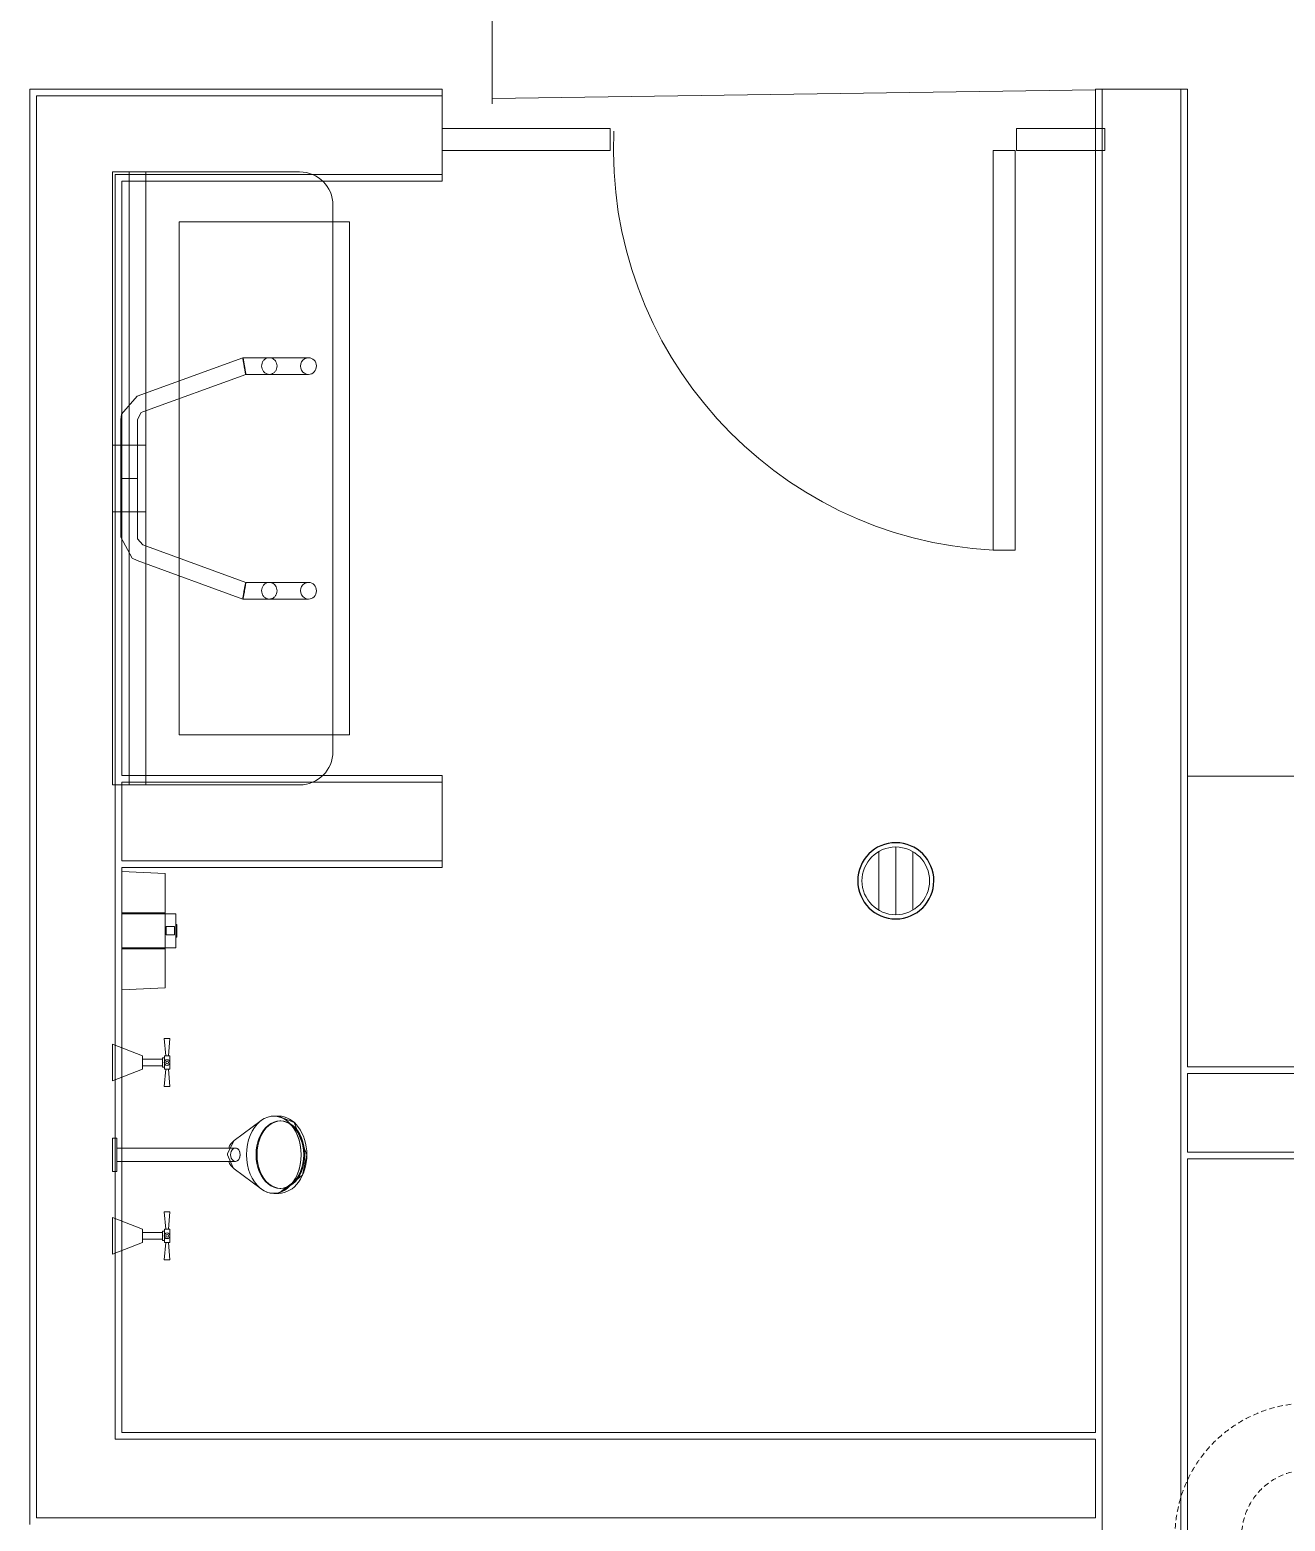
# Model space of a CAD drawing. Header units: millimetres. Extents: x -677815 to 406757, y -145898 to 39000.
# Drawn here: x 255231 to 257116, y 2273 to 4511 of the extents above; entities that cross this region are included whole.
import ezdxf

# ---------------------------------------------------------------- set-up
doc = ezdxf.new("R2010")
doc.units = ezdxf.units.MM
doc.header["$LTSCALE"] = 8
doc.linetypes.add('Xref building Toll$0$_SBA Dash - Tight', pattern=[1.6, 1, -0.6])
for name, color, linetype, lineweight in [('Xref building Toll$0$A-AREA', 8, 'Continuous', 18), ('Xref building Toll$0$A-FLOR', 8, 'Continuous', 25), ('Xref building Toll$0$A-GENM', 8, 'Continuous', 9), ('Xref building Toll$0$A-WALL', 8, 'Continuous', 9), ('Xref building Toll$0$P-SANR-FIXT', 8, 'Continuous', 9), ('Xref building Toll$0$Q-CASE', 8, 'Continuous', 9), ('Xref building Toll$0$Q-SPCQ', 8, 'Continuous', 9), ('Xref building Toll$0$Q-SPCQ-HDLN', 8, 'Continuous', 9)]:
    doc.layers.add(name, color=color, linetype=linetype, lineweight=lineweight)

# ---------------------------------------------------------------- blocks, each defined once
blk = doc.blocks.new('Xref building Toll$0$AS1428_WC Circulation - Standard-906183-MASTER GROUND FLOOR')
at = {"layer": 'Xref building Toll$0$A-GENM', "linetype": 'Xref building Toll$0$_SBA Dash - Tight'}
for p, q in [((1666.1, 2064), (166.5, 2064)), ((1666.1, 1964), (166.5, 1964)), ((1766.1, 1330.9), (1766.1, 1864)), ((1866.1, 1179.3), (1866.1, 1864)), ((1866.1, -236), (1866.1, 1179.3))]:
    blk.add_line(p, q, dxfattribs=at)
at = {"layer": 'Xref building Toll$0$A-GENM'}
for p, q in [((912.1, 969), (812.1, 969)), ((812.1, 969), (812.1, 869)), ((912.1, 969), (812.1, 969)), ((812.1, 969), (812.1, 869)), ((812.1, 869), (812.1, 969)), ((812.1, 969), (912.1, 969)), ((812.1, 969), (812.1, 969)), ((912.1, 869), (912.1, 969)), ((912.1, 869), (912.1, 969)), ((912.1, 969), (912.1, 869)), ((912.1, 969), (912.1, 969)), ((812.1, 869), (912.1, 869)), ((812.1, 869), (912.1, 869)), ((912.1, 869), (812.1, 869)), ((812.1, 869), (812.1, 869)), ((912.1, 869), (912.1, 869)), ((-16.7, 817.4), (-33.5, 817.4)), ((-33.5, 817.4), (-33.5, 757.4)), ((-33.5, 757.4), (-33.5, 817.4)), ((-16.7, 817.4), (-16.7, 757.4)), ((-16.7, 757.4), (-16.7, 817.4)), ((-16, 804.9), (-33.5, 804.9)), ((-28.5, 797.5), (-33.5, 797.5)), ((-33.5, 787.5), (-33.5, 797.5)), ((-33.5, 797.5), (-33.5, 797.5)), ((-33.5, 797.5), (-33.5, 787.5)), ((41.5, 793.5), (-33.5, 793.5)), ((-33.5, 771.5), (-33.5, 793.5)), ((-33.5, 793.5), (-33.5, 771.5)), ((41.5, 793.5), (-33.5, 793.5)), ((-33.5, 793.5), (-33.5, 771.5)), ((-33.5, 771.5), (-33.5, 793.5)), ((-33.5, 642.5), (-33.5, 787.5)), ((-33.5, 787.5), (-33.5, 642.5)), ((-33.5, 787.4), (-33.5, 787.4)), ((-33.5, 787.4), (-33.5, 787.4)), ((-28.5, 787.5), (-28.5, 797.5)), ((-28.5, 797.5), (-28.5, 797.5)), ((-28.5, 797.5), (-28.5, 787.5)), ((-28.5, 642.5), (-28.5, 787.5)), ((-28.5, 787.5), (-28.5, 642.5)), ((41.5, 771.5), (41.5, 793.5)), ((41.5, 793.5), (41.5, 771.5)), ((41.5, 793.5), (41.5, 771.5)), ((41.5, 771.5), (41.5, 793.5)), ((-33.5, 771.5), (41.5, 771.5)), ((-33.5, 771.5), (41.5, 771.5)), ((-33.5, 769.9), (-16, 769.9)), ((-23.5, 768.5), (-23.5, 662.5)), ((76.5, 768.5), (-23.5, 768.5)), ((-23.5, 768.5), (76.5, 768.5)), ((11.5, 768.5), (11.5, 662.5)), ((41.5, 768.5), (11.5, 768.5)), ((11.5, 768.5), (41.5, 768.5)), ((16.5, 782.5), (16.5, 647.5)), ((36.5, 782.5), (16.5, 782.5)), ((16.5, 782.5), (36.5, 782.5)), ((16.5, 782.5), (16.5, 647.5)), ((16.5, 782.5), (36.5, 782.5)), ((36.5, 782.5), (16.5, 782.5)), ((36.5, 647.5), (36.5, 782.5)), ((36.5, 647.5), (36.5, 782.5)), ((41.5, 662.5), (41.5, 768.5)), ((76.5, 662.5), (76.5, 768.5)), ((-33.5, 757.4), (-16.7, 757.4)), ((21.5, 687.4), (21.5, -91)), ((56.5, -91), (56.5, 687.4)), ((41.5, 658.5), (-33.5, 658.5)), ((-33.5, 636.5), (-33.5, 658.5)), ((-33.5, 658.5), (-33.5, 636.5)), ((41.5, 658.5), (-33.5, 658.5)), ((-33.5, 636.5), (-33.5, 658.5)), ((-33.5, 658.5), (-33.5, 636.5)), ((76.5, 662.5), (-23.5, 662.5)), ((-23.5, 662.5), (76.5, 662.5)), ((41.5, 662.5), (11.5, 662.5)), ((11.5, 662.5), (41.5, 662.5)), ((41.5, 636.5), (41.5, 658.5)), ((41.5, 658.5), (41.5, 636.5)), ((41.5, 636.5), (41.5, 658.5)), ((41.5, 658.5), (41.5, 636.5)), ((-33.5, 642.5), (-33.5, 632.5)), ((-33.5, 632.5), (-33.5, 642.5)), ((-33.5, 636.5), (41.5, 636.5)), ((-33.5, 636.5), (41.5, 636.5)), ((-33.5, 632.5), (-28.5, 632.5)), ((-33.5, 632.5), (-33.5, 632.5)), ((-28.5, 642.5), (-28.5, 632.5)), ((-28.5, 632.5), (-28.5, 642.5)), ((-28.5, 632.5), (-28.5, 632.5)), ((36.5, 647.5), (16.5, 647.5)), ((16.5, 647.5), (36.5, 647.5)), ((16.5, 647.5), (36.5, 647.5)), ((36.5, 647.5), (16.5, 647.5)), ((515.1, 534.1), (511.5, 536.6)), ((238.6, 321.3), (604.3, 321.3)), ((310.6, 152.5), (309.6, 152.5)), ((533.2, 152.6), (532.2, 152.6)), ((310, 124.5), (311, 124.5)), ((531.8, 124.6), (532.8, 124.6)), ((221.5, 68), (221.5, 93.5)), ((221.5, 93.5), (221.5, 61.7)), ((222.4, 95), (620.5, 95)), ((608.9, 100.3), (234, 100.3)), ((234, 100.3), (234, 78.2)), ((608.9, 78.2), (608.9, 100.3)), ((621.5, 61.7), (621.5, 93.5)), ((621.5, 93.5), (621.5, 68)), ((221.5, 61.8), (221.5, 68)), ((234, 78.2), (608.9, 78.2)), ((621.5, 68), (621.5, 61.8)), ((221.5, 36.1), (221.5, 61.8)), ((221.5, 61.7), (221.5, 36.1)), ((621.5, 61.7), (221.5, 61.7)), ((616.3, 61.5), (226.3, 61.5)), ((226.3, 61.5), (226.3, 36.5)), ((226.3, 36.5), (226.3, 61.5)), ((226.5, 49), (226.5, 16)), ((251.5, 16), (251.5, 49)), ((591.5, 49), (591.5, 16)), ((616.3, 61.5), (616.3, 36.5)), ((616.3, 36.5), (616.3, 61.5)), ((616.5, 16), (616.5, 49)), ((621.5, 61.8), (621.5, 36.1)), ((621.5, 36.1), (621.5, 61.7)), ((221.5, 36.1), (621.5, 36.1)), ((226.3, 36.5), (616.3, 36.5)), ((226.5, 16), (226.5, -55.3)), ((251.5, -55.3), (251.5, 16)), ((591.5, 16), (591.5, -55.3)), ((616.5, -55.3), (616.5, 16)), ((226.5, -55.3), (226.5, -236)), ((251.5, -236), (251.5, -55.3)), ((591.5, -55.3), (591.5, -236)), ((616.5, -236), (616.5, -55.3)), ((584, -81), (259.1, -81)), ((259.1, -81), (259.1, -236)), ((259.1, -236), (259.1, -81)), ((259.1, -81), (584, -81)), ((259.1, -236), (259.1, -81)), ((259.1, -81), (259.1, -236)), ((259.1, -81), (259.1, -81)), ((259.1, -81), (584, -81)), ((584, -81), (259.1, -81)), ((259.1, -81), (259.1, -81)), ((584, -236), (584, -81)), ((584, -81), (584, -236)), ((584, -236), (584, -81)), ((584, -81), (584, -81)), ((584, -81), (584, -81)), ((584, -81), (584, -236)), ((21.5, -91), (21.5, -113.5)), ((21.5, -91), (56.5, -91)), ((56.5, -91), (21.5, -91)), ((39, -91), (39, -91)), ((39, -91), (39, -91)), ((56.5, -113.5), (56.5, -91)), ((-16.7, -133.5), (-33.5, -133.5)), ((-33.5, -133.5), (-33.5, -193.5)), ((-33.5, -193.5), (-33.5, -133.5)), ((-16.7, -133.5), (-16.7, -193.5)), ((-16.7, -193.5), (-16.7, -133.5)), ((-11, -146), (-33.5, -146)), ((-33.5, -146), (-33.5, -181)), ((-33.5, -181), (-33.5, -146)), ((991.5, -143.5), (677, -143.5)), ((677, -178.5), (991.5, -178.5)), ((-33.5, -181), (-11, -181)), ((-33.5, -193.5), (-16.7, -193.5)), ((634.5, -186), (634.5, -236)), ((669.5, -236), (669.5, -186)), ((999, -186), (999, -236)), ((1034, -236), (1034, -186)), ((254, -219.4), (224, -219.4)), ((224, -219.4), (224, -219.4)), ((224, -219.4), (254, -219.4)), ((224, -219.4), (224, -236)), ((224, -219.4), (224, -236)), ((254, -219.4), (254, -219.4)), ((254, -236), (254, -219.4)), ((254, -219.4), (254, -236)), ((589, -219.4), (619, -219.4)), ((619, -219.4), (589, -219.4)), ((589, -219.4), (589, -219.4)), ((589, -236), (589, -219.4)), ((589, -219.4), (589, -236)), ((619, -219.4), (619, -219.4)), ((619, -219.4), (619, -236)), ((619, -219.4), (619, -236)), ((622, -221), (622, -236)), ((682, -221), (622, -221)), ((622, -221), (682, -221)), ((682, -236), (682, -221)), ((986.5, -221), (986.5, -236)), ((1046.5, -221), (986.5, -221)), ((986.5, -221), (1046.5, -221)), ((1046.5, -236), (1046.5, -221)), ((254, -236), (224, -236)), ((224, -236), (224, -236)), ((224, -236), (254, -236)), ((239, -236), (239, -236)), ((239, -236), (239, -236)), ((254, -236), (254, -236)), ((259.1, -236), (584, -236)), ((584, -236), (259.1, -236)), ((584, -236), (259.1, -236)), ((259.1, -236), (584, -236)), ((259.1, -236), (259.1, -236)), ((259.1, -236), (259.1, -236)), ((584, -236), (584, -236)), ((584, -236), (584, -236)), ((589, -236), (589, -236)), ((589, -236), (619, -236)), ((619, -236), (589, -236)), ((604, -236), (604, -236)), ((604, -236), (604, -236)), ((619, -236), (619, -236)), ((682, -236), (622, -236)), ((622, -236), (682, -236)), ((669.5, -236), (634.5, -236)), ((634.5, -236), (669.5, -236)), ((1046.5, -236), (986.5, -236)), ((986.5, -236), (1046.5, -236)), ((999, -236), (1034, -236)), ((1034, -236), (999, -236))]:
    blk.add_line(p, q, dxfattribs=at)
at = {"layer": 'Xref building Toll$0$A-GENM', "flags": 128}
for points in [[(39, 804.9), (13.7, 804.9), (-16, 804.9)], [(21.5, 687.4), (21.5, 764), (21.5, 787.4)], [(56.5, 787.4), (56.5, 751.7), (56.5, 687.4)], [(-16, 769.9), (30.2, 769.9), (39, 769.9)], [(309.4, 152.3), (305.9, 142.3), (305.7, 140.2), (305.7, 139.4), (305.7, 138.7), (305.7, 137.2), (309.8, 124.6)], [(533, 124.8), (536.8, 134.7), (537, 136.9), (537.1, 138.6), (536.8, 142.7), (533.4, 152.4)], [(221.5, 93.5), (221.9, 94.3), (222.4, 95)], [(620.5, 95), (621, 94.3), (621.5, 93.5)], [(21.5, -113.5), (6.5, -140.8), (-11, -146)], [(-11, -181), (45.8, -149.9), (56.5, -113.5)], [(677, -143.5), (641.3, -163), (634.5, -186)], [(1034, -186), (1014.5, -150.2), (991.5, -143.5)], [(669.5, -186), (673, -179.7), (677, -178.5)], [(991.5, -178.5), (997.8, -181.9), (999, -186)]]:
    blk.add_lwpolyline(points, dxfattribs=at)
at = {"layer": 'Xref building Toll$0$A-GENM'}
blk.add_circle((862.1, 919), 50, dxfattribs=at)
at = {"layer": 'Xref building Toll$0$A-GENM', "linetype": 'Xref building Toll$0$_SBA Dash - Tight'}
for centre, radius, start, end in [((166.5, 1864), 200, 90, 180), ((1666.1, 1864), 200, 0, 90), ((166.5, 1864), 100, 90, 180), ((503.7, 389.2), 1574.9, 30.1103, 89.3529), ((1666.1, 1864), 100, 0, 90)]:
    blk.add_arc(centre, radius, start, end, dxfattribs=at)
at = {"layer": 'Xref building Toll$0$A-GENM'}
for centre, start, end in [((39, 787.4), 0, 180), ((39, 787.4), 90, 270), ((39, 787.4), 180, 0), ((39, 787.4), 270, 90), ((421.5, -159.1), 0, 180), ((421.5, -159.1), 0, 180), ((421.5, -159.1), 180, 360), ((421.5, -159.1), 180, 0)]:
    blk.add_arc(centre, 17.5, start, end, dxfattribs=at)
for centre, major_axis, ratio, start_param, end_param in [((309.8, 138.5), (-0.2, 14), 0.094135, 6.281889, 9.423481), ((310.8, 138.5), (-0.2, 14), 0.094135, 6.281889, 9.423481), ((309.8, 138.5), (-0.2, 14), 0.094135, 3.140296, 6.281889), ((310.8, 138.5), (-0.2, 14), 0.094135, 3.140296, 6.281889), ((532, 138.6), (0.2, 14), 0.093991, 0.001291, 3.142884), ((533, 138.6), (0.2, 14), 0.093991, 0.001291, 3.142884), ((532, 138.6), (0.2, 14), 0.093991, 3.142884, 6.284476), ((533, 138.6), (0.2, 14), 0.093991, 3.142884, 6.284476), ((239, 49), (12.5, 0), 0.792624, 1.570796, 4.712389), ((239, 49), (12.5, 0), 0.792624, 4.712389, 7.853982), ((604, 49), (12.5, 0), 0.792624, 1.570796, 4.712389), ((604, 49), (-12.5, 0), 0.792624, 1.570796, 4.712389)]:
    blk.add_ellipse(centre, major_axis=major_axis, ratio=ratio, start_param=start_param, end_param=end_param, dxfattribs=at)
for points in [[(234, 100.3), (232.8, 100.3), (230.6, 100.1), (227.4, 99.1), (224.7, 97.4), (223.1, 95.9), (222.4, 95)], [(608.9, 100.3), (610.1, 100.3), (612.3, 100.1), (615.5, 99.1), (618.3, 97.4), (619.8, 95.9), (620.5, 95)]]:
    blk.add_open_spline(points, degree=3, dxfattribs=at)
for points, knots in [([(221.5, 68), (222.1, 69.3), (223.3, 71), (225.1, 73.1), (226.7, 74.5), (228.4, 75.7), (230.8, 77.1), (232.7, 77.9), (234, 78.2)], [-1, -1, -1, -1, -0.75, -0.625, -0.5, -0.375, -0.25, 0, 0, 0, 0]), ([(608.9, 78.2), (610.2, 77.9), (612.2, 77.1), (614.5, 75.7), (616.2, 74.5), (617.8, 73.1), (619.7, 71), (620.8, 69.3), (621.5, 68)], [0, 0, 0, 0, 0.25, 0.375, 0.5, 0.625, 0.75, 1, 1, 1, 1])]:
    blk.add_open_spline(points, degree=3, knots=knots, dxfattribs=at)
at = {"layer": 'Xref building Toll$0$P-SANR-FIXT'}
for p, q in [((369, 99), (369, 116.3)), ((369, 99), (369, 116.3)), ((474, 99), (474, 116.3)), ((474, 116.3), (474, 99)), ((469.5, 94.1), (374, 94.1)), ((374, 94), (469, 94)), ((438.4, 111), (404.5, 77.1)), ((438.4, 77.1), (404.5, 111)), ((257.5, -81.6), (585.5, -81.6)), ((259.1, -236), (259.1, -81)), ((259.1, -81), (584, -81)), ((580.7, -81), (262.3, -81)), ((584, -81), (584, -236)), ((259.1, -236), (259, -192.3)), ((583.9, -192.3), (583.8, -236)), ((583.8, -236), (259.1, -236))]:
    blk.add_line(p, q, dxfattribs=at)
blk.add_circle((421.5, 94), 14, dxfattribs=at)
for centre, radius, start, end in [((421.5, 417.9), 151.8, 52.022, 127.978), ((457.8, 371.3), 210.9, 127.978, 158.022), ((385.1, 371.3), 210.9, 21.978, 52.022), ((565, 328.1), 326.4, 158.022, 174.7039), ((278, 328.1), 326.4, 5.2961, 21.978), ((565, 328.1), 326.4, 174.7039, 187.9626), ((278, 328.1), 326.4, 352.0374, 5.2961), ((1000.7, 287.7), 759, 180.3643, 184.3476), ((423.6, 292), 182, 183.2678, 208.0625), ((419.4, 292), 182, 331.9375, 356.7322), ((-157.8, 287.7), 759, 355.6524, 359.6357), ((5383.3, 378.1), 5141.6, 181.6489, 185.1225), ((-4540.4, 378.1), 5141.6, 354.8775, 358.3511), ((384.7, 271.3), 138, 208.0625, 231.9375), ((458.2, 271.3), 138, 308.0625, 331.9375), ((363.7, 244.5), 103.9, 231.9375, 254.2974), ((479.2, 244.5), 103.9, 285.7026, 308.0625), ((341.1, 132.1), 25.5, 137.6851, 241.3521), ((341.1, 132.1), 25.5, 137.6851, 241.3521), ((341.1, 132.1), 25.5, 241.3521, 13.8334), ((341.1, 132.1), 25.5, 241.3521, 13.8334), ((411.2, 428.7), 294.1, 255.1109, 262.1097), ((431.8, 428.7), 294.1, 277.8903, 284.8891), ((501.8, 132.1), 25.5, 166.1666, 28.6479), ((501.8, 132.1), 25.5, 166.1666, 28.6479), ((501.8, 132.1), 25.5, 28.6479, 42.3149), ((501.8, 132.1), 25.5, 28.6479, 42.3149), ((374, 99), 5, 180, 270), ((374, 99.1), 5, 181.376, 270), ((469, 99), 5, 270, 0), ((469.5, 98.7), 4.55, 270, 4.1995), ((-4440.4, -201.8), 4699.4, 0.1157, 1.4653), ((5283.3, -201.8), 4699.4, 178.5347, 179.8843), ((421.5, -159.1), 17.5, 0, 180), ((421.5, -159.1), 17.5, 180, 0)]:
    blk.add_arc(centre, radius, start, end, dxfattribs=at)
blk = doc.blocks.new('Xref building Toll$0$TPT - Toilet Partition 02 - Standard-1086674-MASTER GROUND FLOOR')
at = {"layer": 'Xref building Toll$0$A-GENM'}
for p, q in [((66.5, 269), (-66.5, 269)), ((-66.5, 269), (-66.5, 236)), ((-66.5, 269), (-66.5, 269)), ((66.5, 236), (66.5, 269)), ((66.5, 269), (66.5, 269)), ((928.5, 269), (676.5, 269)), ((676.5, 269), (676.5, 236)), ((676.5, 269), (676.5, 269)), ((928.5, 236), (928.5, 269)), ((928.5, 269), (928.5, 269)), ((-66.5, 236), (66.5, 236)), ((-66.5, 236), (-66.5, 236)), ((66.5, 236), (66.5, 236)), ((676.5, 236), (928.5, 236)), ((676.5, 236), (676.5, 236)), ((928.5, 236), (928.5, 236))]:
    blk.add_line(p, q, dxfattribs=at)
blk = doc.blocks.new('Xref building Toll$0$Doors - Doors-704779-MASTER GROUND FLOOR')
at = {"layer": 'Xref building Toll$0$Q-SPCQ'}
for p, q in [((34.9, -868.8), (1.9, -868.8)), ((1.9, -868.8), (1.9, -1468.9)), ((34.9, -1468.9), (34.9, -868.8)), ((1.9, -1468.9), (34.9, -1468.9))]:
    blk.add_line(p, q, dxfattribs=at)
at = {"layer": 'Xref building Toll$0$Q-SPCQ-HDLN'}
blk.add_arc((2.4, -1470.4), 602.4, 357.412, 86.904, dxfattribs=at)
blk = doc.blocks.new('Xref building Toll$0$LOK_Locker 2Tier 01 - LOK_Locker 2Tier 01-V15-MASTER GROUND FLOOR')
at = {"layer": 'Xref building Toll$0$Q-CASE'}
for p, q in [((-136, 225), (150, 225)), ((150, 225), (-136, 225)), ((150, 225), (150, -211)), ((150, -211), (150, 225))]:
    blk.add_line(p, q, dxfattribs=at)
blk = doc.blocks.new('Xref building Toll$0$SST_Folding Seat 02 _00000002_ - SST_Folding Seat 02 _00000002_-1139563-MASTER GROUND FLOOR')
at = {"layer": 'Xref building Toll$0$A-GENM'}
for p, q in [((460, 0), (-460, 0)), ((-460, 0), (-460, -50)), ((-460, -50), (-460, 0)), ((-460, -50), (-460, 0)), ((-460, 0), (-460, 0)), ((-460, 0), (-460, -50)), ((460, 0), (-460, 0)), ((460, 0), (-460, 0)), ((50, 0), (-50, 0)), ((-50, 0), (-50, 0)), ((-50, 0), (50, 0)), ((-50, 0), (-50, -50)), ((-50, 0), (-50, -50)), ((50, 0), (50, 0)), ((50, -50), (50, 0)), ((50, 0), (50, -50)), ((460, 0), (460, -50)), ((460, -50), (460, 0)), ((460, -50), (460, 0)), ((460, 0), (460, 0)), ((460, 0), (460, -50)), ((0, -12.5), (-88.2, -12.5)), ((0, -37.5), (0, -12.5)), ((0, -12.5), (0, -37.5)), ((88.2, -12.5), (0, -12.5)), ((0, -37.5), (0, -12.5)), ((0, -12.5), (0, -37.5)), ((460, -25), (-460, -25)), ((-460, -25), (-460, -281)), ((-460, -281), (-460, -25)), ((-460, -25), (460, -25)), ((-460, -25), (-460, -25)), ((-123.4, -37.2), (-181.1, -195.7)), ((-88.2, -37.5), (0, -37.5)), ((0, -37.5), (88.2, -37.5)), ((181.1, -195.7), (123.4, -37.2)), ((460, -281), (460, -25)), ((460, -25), (460, -281)), ((460, -25), (460, -25)), ((-460, -50), (460, -50)), ((-460, -50), (-460, -50)), ((-460, -50), (460, -50)), ((460, -50), (-460, -50)), ((-156.1, -200.1), (-99.9, -45.7)), ((50, -50), (-50, -50)), ((-50, -50), (-50, -50)), ((-50, -50), (50, -50)), ((50, -50), (50, -50)), ((99.9, -45.7), (156.1, -200.1)), ((460, -50), (460, -50)), ((385, -100), (-385, -100)), ((-385, -100), (-385, -356)), ((-385, -356), (-385, -100)), ((-385, -100), (385, -100)), ((-385, -100), (-385, -100)), ((385, -356), (385, -100)), ((385, -100), (385, -356)), ((385, -100), (385, -100)), ((-156.1, -200.1), (-156.1, -235.5)), ((156.1, -235.5), (156.1, -200.1)), ((-181.1, -235.5), (-181.1, -294.3)), ((-156.1, -294.3), (-156.1, -235.5)), ((156.1, -235.5), (156.1, -294.3)), ((181.1, -294.3), (181.1, -235.5)), ((-410, -331), (410, -331)), ((410, -331), (-410, -331)), ((-385, -356), (385, -356)), ((385, -356), (-385, -356)), ((-385, -356), (-385, -356)), ((385, -356), (385, -356))]:
    blk.add_line(p, q, dxfattribs=at)
at = {"layer": 'Xref building Toll$0$A-GENM', "flags": 128}
for points in [[(-88.2, -12.5), (-119.8, -29.7), (-123.4, -37.2)], [(123.4, -37.2), (96.4, -13.4), (88.2, -12.5)], [(-99.9, -45.7), (-90.9, -37.8), (-88.2, -37.5)], [(88.2, -37.5), (98.7, -43.2), (99.9, -45.7)], [(-181.1, -235.5), (-181.1, -198.5), (-181.1, -195.7)], [(-156.1, -200.1), (-156.5, -200), (-157.8, -199.7), (-159.7, -199.2), (-162.3, -198.7), (-165.3, -198.1), (-168.5, -197.6), (-171.8, -197), (-174.8, -196.5), (-177.4, -196.1), (-179.4, -195.8), (-180.7, -195.7), (-181.1, -195.7)], [(-181.1, -195.7), (-180.8, -195.9), (-179.5, -196.2), (-177.6, -196.6), (-175, -197.1), (-172, -197.7), (-168.8, -198.3), (-165.5, -198.9), (-162.5, -199.3), (-159.9, -199.7), (-157.9, -200), (-156.6, -200.2), (-156.1, -200.1)], [(156.1, -200.1), (156.6, -200.2), (157.9, -200), (159.9, -199.7), (162.5, -199.3), (165.5, -198.9), (168.8, -198.3), (172, -197.7), (175, -197.1), (177.6, -196.6), (179.5, -196.2), (180.8, -195.9), (181.1, -195.7)], [(181.1, -195.7), (180.7, -195.7), (179.4, -195.8), (177.4, -196.1), (174.8, -196.5), (171.8, -197), (168.5, -197.6), (165.3, -198.1), (162.3, -198.7), (159.7, -199.2), (157.8, -199.7), (156.5, -200), (156.1, -200.1)], [(181.1, -195.7), (181.1, -234.1), (181.1, -235.5)]]:
    blk.add_lwpolyline(points, dxfattribs=at)
at = {"layer": 'Xref building Toll$0$A-GENM'}
for centre, start, end in [((-410, -281), 180, 270), ((-410, -281), 180, 270), ((410, -281), 270, 0), ((410, -281), 270, 0)]:
    blk.add_arc(centre, 50, start, end, dxfattribs=at)
for centre, start_param, end_param in [((-168.6, -294.3), 6.272489, 9.414082), ((168.6, -294.3), 0.010696, 3.152289), ((-168.6, -294.3), 3.130897, 6.272489), ((168.6, -294.3), 3.152289, 6.293881)]:
    blk.add_ellipse(centre, major_axis=(12.5, 0), ratio=0.955779, start_param=start_param, end_param=end_param, dxfattribs=at)
for points, knots in [([(-156.1, -200.1), (-156.1, -200.1), (-156.7, -199.9), (-158.6, -199.5), (-160.5, -199.1), (-162.7, -198.6), (-164.9, -198.2), (-166.6, -197.9), (-168.4, -197.6), (-170.5, -197.2), (-172.8, -196.8), (-174.8, -196.5), (-176.6, -196.2), (-178.2, -196), (-179.4, -195.8), (-180.4, -195.7), (-181, -195.7), (-181.1, -195.7), (-181.1, -195.7)], [-1, -1, -1, -1, -0.861111, -0.791667, -0.722222, -0.652778, -0.583333, -0.548611, -0.513889, -0.444444, -0.388889, -0.333333, -0.277778, -0.222222, -0.166667, -0.111111, -0.055556, 0, 0, 0, 0]), ([(-181.1, -195.7), (-181.1, -195.8), (-180.6, -196), (-178.7, -196.4), (-176.8, -196.8), (-174.5, -197.2), (-172.4, -197.6), (-170.6, -198), (-168.8, -198.3), (-166.7, -198.6), (-164.5, -199), (-162.5, -199.4), (-160.7, -199.6), (-159.1, -199.9), (-157.8, -200), (-156.9, -200.1), (-156.3, -200.2), (-156.2, -200.2), (-156.1, -200.1)], [-1, -1, -1, -1, -0.861111, -0.791667, -0.722222, -0.652778, -0.583333, -0.548611, -0.513889, -0.444444, -0.388889, -0.333333, -0.277778, -0.222222, -0.166667, -0.111111, -0.055556, 0, 0, 0, 0]), ([(181.1, -195.7), (181.1, -195.7), (180.5, -195.7), (178.5, -195.9), (176.6, -196.2), (174.3, -196.6), (171.7, -197), (169.1, -197.5), (166.5, -197.9), (164.3, -198.3), (162.3, -198.7), (160.5, -199.1), (159, -199.4), (157.7, -199.7), (156.8, -199.9), (156.3, -200), (156.1, -200.1), (156.1, -200.1)], [-1, -1, -1, -1, -0.861111, -0.791667, -0.722222, -0.652778, -0.583333, -0.513889, -0.444444, -0.388889, -0.333333, -0.277778, -0.222222, -0.166667, -0.111111, -0.055556, 0, 0, 0, 0]), ([(156.1, -200.1), (156.2, -200.2), (156.8, -200.2), (158.8, -199.9), (160.7, -199.6), (162.9, -199.3), (165.5, -198.9), (168.2, -198.4), (170.7, -197.9), (173, -197.5), (175, -197.1), (176.8, -196.8), (178.3, -196.5), (179.6, -196.2), (180.5, -196), (181, -195.8), (181.1, -195.7), (181.1, -195.7)], [-1, -1, -1, -1, -0.861111, -0.791667, -0.722222, -0.652778, -0.583333, -0.513889, -0.444444, -0.388889, -0.333333, -0.277778, -0.222222, -0.166667, -0.111111, -0.055556, 0, 0, 0, 0]), ([(-181.1, -235.3), (-181.2, -236.7), (-180.7, -239.4), (-178.5, -243), (-175.2, -245.6), (-171, -247.1), (-166.6, -247.2), (-161.7, -245.6), (-157.4, -241.6), (-156.2, -237.6), (-156.1, -235.6)], [0, 0, 0, 0, 0.111111, 0.222222, 0.333333, 0.444444, 0.555556, 0.666667, 0.833333, 1, 1, 1, 1]), ([(156.1, -235.6), (156.2, -236.9), (156.7, -239.6), (158.9, -243.2), (162.4, -245.8), (166.6, -247.2), (171, -247.1), (175.8, -245.4), (180.1, -241.4), (181.2, -237.4), (181.1, -235.3)], [0, 0, 0, 0, 0.111111, 0.222222, 0.333333, 0.444444, 0.555556, 0.666667, 0.833333, 1, 1, 1, 1])]:
    blk.add_open_spline(points, degree=3, knots=knots, dxfattribs=at)
for points in [[(-156.1, -235.6), (-156.1, -234.2), (-156.6, -231.6), (-158.8, -228), (-162.1, -225.3), (-166.3, -223.9), (-170.7, -223.8), (-174.9, -225.2), (-178.3, -227.8), (-180.6, -231.3), (-181.1, -234), (-181.1, -235.3)], [(181.1, -235.3), (181.1, -234), (180.6, -231.3), (178.3, -227.8), (174.9, -225.2), (170.7, -223.8), (166.3, -223.9), (162.1, -225.3), (158.8, -228), (156.6, -231.6), (156.1, -234.2), (156.1, -235.6)]]:
    blk.add_open_spline(points, degree=3, dxfattribs=at)
blk = doc.blocks.new('Xref building Toll$0$Shower _3_ - Shower _3_-1139717-MASTER GROUND FLOOR')
at = {"layer": 'Xref building Toll$0$P-SANR-FIXT'}
for p, q in [((-25, 0), (-25, -6.5)), ((-25, 0), (25, 0)), ((25, 0), (-25, 0)), ((-25, -6.5), (-25, 0)), ((-25, 0), (25, 0)), ((25, -6.5), (25, 0)), ((25, -6.5), (25, 0)), ((-25, -6.5), (25, -6.5)), ((25, -6.5), (-25, -6.5)), ((25, -6.5), (-25, -6.5)), ((-10, -6.5), (-10, -25.4)), ((-10, -6.5), (-10, -184.6)), ((0, -6.5), (0, -6.5)), ((0, -6.5), (0, -6.5)), ((10, -25.4), (10, -6.5)), ((10, -184.6), (10, -6.5)), ((-10, -152.7), (-10, -184.5)), ((10, -184.5), (10, -152.7)), ((-21.3, -182.7), (-51.3, -223.1)), ((-51.3, -223.1), (-21.3, -182.7)), ((51.3, -223.1), (21.3, -182.7)), ((21.3, -182.7), (51.3, -223.1)), ((-58, -242.2), (-58, -249.3)), ((-58, -249.3), (-58, -242.2)), ((58, -249.3), (58, -242.2)), ((58, -242.2), (58, -249.3)), ((-50.6, -251.4), (-50.6, -252.8)), ((50.6, -252.8), (50.6, -251.4))]:
    blk.add_line(p, q, dxfattribs=at)
at = {"layer": 'Xref building Toll$0$P-SANR-FIXT', "flags": 128}
for points in [[(-10, -25.4), (-10, -134.5), (-10, -152.7)], [(10, -152.7), (10, -49.6), (10, -25.4)], [(0, -172.8), (-19.9, -181.1), (-21.3, -182.7)], [(21.3, -182.7), (1.8, -172.8), (0, -172.8)], [(-58, -249.3), (-30.7, -285.4), (0, -291.8)], [(0, -291.8), (48.3, -272.9), (58, -249.3)]]:
    blk.add_lwpolyline(points, dxfattribs=at)
at = {"layer": 'Xref building Toll$0$P-SANR-FIXT'}
for centre, start, end in [((-2.3, -196.8), 108.9377, 143.2966), ((2.3, -196.8), 36.7034, 71.0623)]:
    blk.add_arc(centre, 23.6, start, end, dxfattribs=at)
for centre, major_axis, ratio, start_param, end_param in [((0, -184.5), (10, 0), 0.707107, 1.570796, 4.712389), ((0, -184.5), (10, 0), 0.707107, 4.712389, 7.853982), ((0, -242.2), (-58, 0), 0.707107, 4.712389, 7.853982), ((0, -184.6), (10, 0), 0.7, 3.141593, 6.283185), ((0, -242.2), (-58, 0), 0.707107, 1.570796, 4.712389), ((0, -242.2), (58, 0), 0.707107, 2.65648, 4.712389), ((0, -251.4), (-50.6, 0), 0.707107, 4.712389, 7.853982), ((0, -252.8), (-50.6, 0), 0.707107, 4.712389, 7.853982), ((0, -251.4), (-50.6, 0), 0.707107, 1.570796, 4.712389), ((0, -252.8), (-50.6, 0), 0.707107, 1.570796, 4.712389), ((0, -242.2), (58, 0), 0.707107, 4.712389, 6.768298), ((0, -249.3), (58, 0), 0.732341, 3.141593, 6.283185)]:
    blk.add_ellipse(centre, major_axis=major_axis, ratio=ratio, start_param=start_param, end_param=end_param, dxfattribs=at)
blk = doc.blocks.new('Xref building Toll$0$cross_handle_wall_mounted_taps_3394 - cross_handle_wall_mounted_taps_3394-1139718-MASTER GROUND FLOOR')
at = {"layer": 'Xref building Toll$0$P-SANR-FIXT'}
for p, q in [((-270, -45), (-287.5, 0)), ((-232.5, 0), (-287.5, 0)), ((-287.5, 0), (-270, -45)), ((-260, 0), (-260, 0)), ((-260, 0), (-260, 0)), ((-250, -45), (-232.5, 0)), ((-250, -45), (-232.5, 0)), ((-10, -45), (-27.5, 0)), ((27.5, 0), (-27.5, 0)), ((-27.5, 0), (-10, -45)), ((0, 0), (0, 0)), ((0, 0), (0, 0)), ((10, -45), (27.5, 0)), ((10, -45), (27.5, 0)), ((-250, -45), (-270, -45)), ((-265, -75), (-265, -45)), ((-265, -45), (-265, -75)), ((-255, -45), (-265, -45)), ((-265, -45), (-255, -45)), ((-260, -45), (-260, -45)), ((-260, -45), (-260, -45)), ((-255, -75), (-255, -45)), ((-255, -75), (-255, -45)), ((10, -45), (-10, -45)), ((-5, -75), (-5, -45)), ((-5, -45), (-5, -75)), ((5, -45), (-5, -45)), ((-5, -45), (5, -45)), ((0, -45), (0, -45)), ((0, -45), (0, -45)), ((5, -75), (5, -45)), ((5, -75), (5, -45)), ((-270, -80), (-296, -77.7)), ((-296, -86.3), (-296, -77.7)), ((-270, -80), (-296, -77.7)), ((-296, -86.3), (-296, -77.7)), ((-296, -77.7), (-296, -86.3)), ((-270, -84), (-296, -86.3)), ((-296, -86.3), (-270, -84)), ((-250, -78), (-270, -78)), ((-270, -86), (-270, -78)), ((-270, -78), (-270, -86)), ((-250, -78), (-270, -78)), ((-270, -78), (-250, -78)), ((-270, -80), (-270, -84)), ((-270, -84), (-270, -80)), ((-250, -86), (-270, -86)), ((-250, -86), (-270, -86)), ((-270, -86), (-250, -86)), ((-253, -75), (-267, -75)), ((-267, -75), (-267, -78)), ((-253, -75), (-267, -75)), ((-267, -75), (-253, -75)), ((-253, -78), (-267, -78)), ((-267, -78), (-253, -78)), ((-255, -75), (-265, -75)), ((-265, -75), (-255, -75)), ((-253, -78), (-253, -75)), ((-224, -77.7), (-250, -80)), ((-224, -77.7), (-250, -80)), ((-250, -86), (-250, -78)), ((-250, -86), (-250, -78)), ((-250, -80), (-250, -84)), ((-250, -84), (-250, -80)), ((-250, -84), (-224, -86.3)), ((-250, -84), (-224, -86.3)), ((-224, -86.3), (-224, -77.7)), ((-224, -86.3), (-224, -77.7)), ((-224, -77.7), (-224, -86.3)), ((-10, -80), (-36, -77.7)), ((-36, -86.3), (-36, -77.7)), ((-10, -80), (-36, -77.7)), ((-36, -86.3), (-36, -77.7)), ((-36, -77.7), (-36, -86.3)), ((-10, -84), (-36, -86.3)), ((-36, -86.3), (-10, -84)), ((10, -78), (-10, -78)), ((-10, -86), (-10, -78)), ((-10, -78), (-10, -86)), ((10, -78), (-10, -78)), ((-10, -78), (10, -78)), ((-10, -80), (-10, -84)), ((-10, -84), (-10, -80)), ((10, -86), (-10, -86)), ((10, -86), (-10, -86)), ((-10, -86), (10, -86)), ((7, -75), (-7, -75)), ((-7, -75), (-7, -78)), ((7, -75), (-7, -75)), ((-7, -75), (7, -75)), ((7, -78), (-7, -78)), ((-7, -78), (7, -78)), ((5, -75), (-5, -75)), ((-5, -75), (5, -75)), ((7, -78), (7, -75)), ((36, -77.7), (10, -80)), ((36, -77.7), (10, -80)), ((10, -86), (10, -78)), ((10, -86), (10, -78)), ((10, -80), (10, -84)), ((10, -84), (10, -80)), ((10, -84), (36, -86.3)), ((10, -84), (36, -86.3)), ((36, -86.3), (36, -77.7)), ((36, -86.3), (36, -77.7)), ((36, -77.7), (36, -86.3))]:
    blk.add_line(p, q, dxfattribs=at)
for centre, radius in [((-260, -82), 4.27), ((-260, -82), 2), ((0, -82), 4.27), ((0, -82), 2)]:
    blk.add_circle(centre, radius, dxfattribs=at)
for centre, radius, start, end in [((-260, -82), 4.27, 90, 270), ((-260, -82), 4.27, 90, 270), ((-260, -82), 2, 90, 270), ((-260, -82), 2, 90, 270), ((-260, -82), 4.27, 270, 90), ((-260, -82), 4.27, 270, 90), ((-260, -82), 2, 270, 90), ((-260, -82), 2, 270, 90), ((0, -82), 4.27, 90, 270), ((0, -82), 4.27, 90, 270), ((0, -82), 2, 90, 270), ((0, -82), 2, 90, 270), ((0, -82), 4.27, 270, 90), ((0, -82), 4.27, 270, 90), ((0, -82), 2, 270, 90), ((0, -82), 2, 270, 90)]:
    blk.add_arc(centre, radius, start, end, dxfattribs=at)
blk = doc.blocks.new('Xref building Toll$0$Surface_Mounted_Soap_Dispenser_14148 - Surface_Mounted_Soap_Dispenser_14148-1134106-MASTER GROUND FLOOR')
at = {"layer": 'Xref building Toll$0$A-GENM'}
for p, q in [((-25.4, 149.9625), (-25.4, 69)), ((-22.225, 149.9625), (-25.4, 149.9625)), ((-25.4, 149.9625), (-25.4, 149.9625)), ((-25.4, 149.9625), (-22.225, 149.9625)), ((22.225, 149.9625), (-22.225, 149.9625)), ((-22.225, 149.9625), (22.225, 149.9625)), ((-9.525, 151.55), (-9.525, 149.9625)), ((-9.525, 151.55), (9.525, 151.55)), ((9.525, 151.55), (-9.525, 151.55)), ((-9.525, 149.9625), (9.525, 149.9625)), ((9.525, 149.9625), (-9.525, 149.9625)), ((-6.35, 148.375), (6.35, 148.375)), ((6.35, 148.375), (-6.35, 148.375)), ((-6.35, 148.375), (-6.35, 148.375)), ((-6.35, 135.675), (-6.35, 148.375)), ((-6.35, 148.375), (-6.35, 135.675)), ((-6.35, 135.675), (-6.35, 135.675)), ((-6.35, 135.675), (6.35, 135.675)), ((6.35, 135.675), (-6.35, 135.675)), ((6.35, 148.375), (6.35, 148.375)), ((6.35, 148.375), (6.35, 135.675)), ((6.35, 148.375), (6.35, 135.675)), ((6.35, 135.675), (6.35, 135.675)), ((9.525, 149.9625), (9.525, 151.55)), ((25.4, 149.9625), (22.225, 149.9625)), ((22.225, 149.9625), (25.4, 149.9625)), ((25.4, 69), (25.4, 149.9625)), ((25.4, 149.9625), (25.4, 149.9625)), ((-85.725, 134.0875), (-88.9, 69)), ((-79.375, 134.0875), (-85.725, 134.0875)), ((-85.725, 134.0875), (-85.725, 134.0875)), ((-85.725, 134.0875), (-79.375, 134.0875)), ((-79.375, 134.0875), (79.375, 134.0875)), ((79.375, 134.0875), (-79.375, 134.0875)), ((-26.9875, 134.0875), (-26.9875, 69)), ((-22.225, 134.0875), (-26.9875, 134.0875)), ((-26.9875, 134.0875), (-26.9875, 134.0875)), ((-26.9875, 134.0875), (-22.225, 134.0875)), ((-25.4, 134.0875), (-25.4, 69)), ((-22.225, 134.0875), (-25.4, 134.0875)), ((-25.4, 134.0875), (-25.4, 134.0875)), ((-25.4, 134.0875), (-22.225, 134.0875)), ((22.225, 134.0875), (-22.225, 134.0875)), ((-22.225, 134.0875), (22.225, 134.0875)), ((22.225, 134.0875), (-22.225, 134.0875)), ((-22.225, 134.0875), (22.225, 134.0875)), ((25.4, 134.0875), (22.225, 134.0875)), ((22.225, 134.0875), (25.4, 134.0875)), ((26.9875, 134.0875), (22.225, 134.0875)), ((22.225, 134.0875), (26.9875, 134.0875)), ((25.4, 69), (25.4, 134.0875)), ((25.4, 134.0875), (25.4, 134.0875)), ((26.9875, 69), (26.9875, 134.0875)), ((26.9875, 134.0875), (26.9875, 134.0875)), ((79.375, 134.0875), (85.725, 134.0875)), ((85.725, 134.0875), (79.375, 134.0875)), ((88.9, 69), (85.725, 134.0875)), ((85.725, 134.0875), (85.725, 134.0875)), ((-88.9, 69), (-79.375, 69)), ((-88.9, 69), (-88.9, 69)), ((-79.375, 69), (-88.9, 69)), ((79.375, 69), (-79.375, 69)), ((-79.375, 69), (79.375, 69)), ((-22.225, 69), (-26.9875, 69)), ((-26.9875, 69), (-26.9875, 69)), ((-26.9875, 69), (-22.225, 69)), ((-22.225, 69), (-25.4, 69)), ((-25.4, 69), (-25.4, 69)), ((-25.4, 69), (-22.225, 69)), ((-22.225, 69), (-25.4, 69)), ((-25.4, 69), (-25.4, 69)), ((-25.4, 69), (-22.225, 69)), ((22.225, 69), (-22.225, 69)), ((-22.225, 69), (22.225, 69)), ((22.225, 69), (-22.225, 69)), ((-22.225, 69), (22.225, 69)), ((22.225, 69), (-22.225, 69)), ((-22.225, 69), (22.225, 69)), ((25.4, 69), (22.225, 69)), ((22.225, 69), (25.4, 69)), ((25.4, 69), (22.225, 69)), ((22.225, 69), (25.4, 69)), ((26.9875, 69), (22.225, 69)), ((22.225, 69), (26.9875, 69)), ((25.4, 69), (25.4, 69)), ((25.4, 69), (25.4, 69)), ((26.9875, 69), (26.9875, 69)), ((88.9, 69), (79.375, 69)), ((79.375, 69), (88.9, 69)), ((88.9, 69), (88.9, 69))]:
    blk.add_line(p, q, dxfattribs=at)
blk = doc.blocks.new('Xref building Toll$0$Floor_Drain_-_Small_3955 - 4_ Diameter-2174406-MASTER GROUND FLOOR')
at = {"layer": 'Xref building Toll$0$P-SANR-FIXT'}
for p, q in [((0, 50.8), (0, -50.8)), ((-25.4, 44), (-25.4, -44)), ((25.4, 44), (25.4, -44))]:
    blk.add_line(p, q, dxfattribs=at)
for start, end in [(360, 180), (180, 360)]:
    blk.add_arc((0, 0), 50.8, start, end, dxfattribs=at)
blk = doc.blocks.new('Xref building Toll$0$building block 28092016')
at = {"layer": 'Xref building Toll$0$A-AREA'}
for p, q in [((978474.6, -666254.5), (978474.6, -667099.5)), ((978474.6, -667091.5), (979380.6, -667078.4))]:
    blk.add_line(p, q, dxfattribs=at)
at = {"layer": 'Xref building Toll$0$A-FLOR'}
for radius, start, end in [(57.2, 0, 180), (57.1, 180, 0)]:
    blk.add_arc((979080.6, -668265.5), radius, start, end, dxfattribs=at)
at = {"layer": 'Xref building Toll$0$A-WALL', "lineweight": 18}
for p, q in [((977780.7, -667077.5), (977780.7, -669231.5)), ((978399.7, -667077.5), (977780.7, -667077.5)), ((978399.7, -667215.5), (978399.7, -667077.5)), ((979380.6, -667077.5), (979380.6, -669093.5)), ((979518.6, -667077.5), (979380.6, -667077.5)), ((979518.6, -668544.5), (979518.6, -667077.5)), ((977918.7, -668107.5), (977918.7, -667215.5)), ((977918.7, -667215.5), (978399.7, -667215.5)), ((978399.7, -668107.5), (977918.7, -668107.5)), ((978399.7, -668245.5), (978399.7, -668107.5)), ((977918.7, -669093.5), (977918.7, -668245.5)), ((977918.7, -668245.5), (978399.7, -668245.5)), ((981991.6, -668544.5), (979518.6, -668544.5)), ((979518.6, -668682.5), (981991.6, -668682.5)), ((979518.6, -671384.5), (979518.6, -668682.5)), ((979380.6, -669093.5), (977918.7, -669093.5))]:
    blk.add_line(p, q, dxfattribs=at)
at = {"layer": 'Xref building Toll$0$A-WALL'}
for p, q in [((977790.7, -667087.5), (977790.7, -669221.5)), ((977790.7, -667087.5), (978399.7, -667087.5)), ((979390.6, -671384.5), (979390.6, -667077.5)), ((979508.6, -671384.5), (979508.6, -667077.5)), ((977908.7, -667205.5), (977908.7, -669103.5)), ((977908.7, -667205.5), (978399.7, -667205.5)), ((977918.7, -668117.5), (978399.7, -668117.5)), ((977918.7, -668117.5), (977918.7, -668235.5)), ((977918.7, -668235.5), (978399.7, -668235.5)), ((979518.6, -668554.5), (981991.6, -668554.5)), ((979518.6, -668554.5), (979518.6, -668672.5)), ((979518.6, -668672.5), (981991.6, -668672.5)), ((977908.7, -669103.5), (979380.6, -669103.5)), ((979380.6, -669221.5), (979380.6, -669103.5)), ((977790.7, -669221.5), (979380.6, -669221.5))]:
    blk.add_line(p, q, dxfattribs=at)
at = {"layer": 'Xref building Toll$0$A-GENM'}
for name, p, rotation in [('Xref building Toll$0$TPT - Toilet Partition 02 - Standard-1086674-MASTER GROUND FLOOR', (979328.1, -666900.5), 180), ('Xref building Toll$0$SST_Folding Seat 02 _00000002_ - SST_Folding Seat 02 _00000002_-1139563-MASTER GROUND FLOOR', (977904.7, -667661.5), 90), ('Xref building Toll$0$Surface_Mounted_Soap_Dispenser_14148 - Surface_Mounted_Soap_Dispenser_14148-1134106-MASTER GROUND FLOOR', (977849.7, -668340.4), 270)]:
    blk.add_blockref(name, p, dxfattribs=dict(at, rotation=rotation))
blk.add_blockref('Xref building Toll$0$AS1428_WC Circulation - Standard-906183-MASTER GROUND FLOOR', (979533.2, -671113.5), dxfattribs=at)
at = {"layer": 'Xref building Toll$0$P-SANR-FIXT'}
blk.add_blockref('Xref building Toll$0$Floor_Drain_-_Small_3955 - 4_ Diameter-2174406-MASTER GROUND FLOOR', (979080.6, -668265.5), dxfattribs=at)
at = {"layer": 'Xref building Toll$0$P-SANR-FIXT', "rotation": 90}
for name, p in [('Xref building Toll$0$cross_handle_wall_mounted_taps_3394 - cross_handle_wall_mounted_taps_3394-1139718-MASTER GROUND FLOOR', (977904.7, -668538.2)), ('Xref building Toll$0$Shower _3_ - Shower _3_-1139717-MASTER GROUND FLOOR', (977904.7, -668676.5))]:
    blk.add_blockref(name, p, dxfattribs=at)
at = {"layer": 'Xref building Toll$0$Q-CASE'}
blk.add_blockref('Xref building Toll$0$LOK_Locker 2Tier 01 - LOK_Locker 2Tier 01-V15-MASTER GROUND FLOOR', (979654.6, -668333.5), dxfattribs=at)
at = {"layer": 'Xref building Toll$0$Q-SPCQ', "rotation": 180}
blk.add_blockref('Xref building Toll$0$Doors - Doors-704779-MASTER GROUND FLOOR', (979261.6, -668638.2), dxfattribs=at)
blk = doc.blocks.new('Xref building Toll')
blk.add_blockref('Xref building Toll$0$building block 28092016', (-722549.6, 671499.5))

msp = doc.modelspace()

# ---------------------------------------------------------------- block references
msp.add_blockref('Xref building Toll', (0, 0))

doc.saveas('drawing.dxf')
